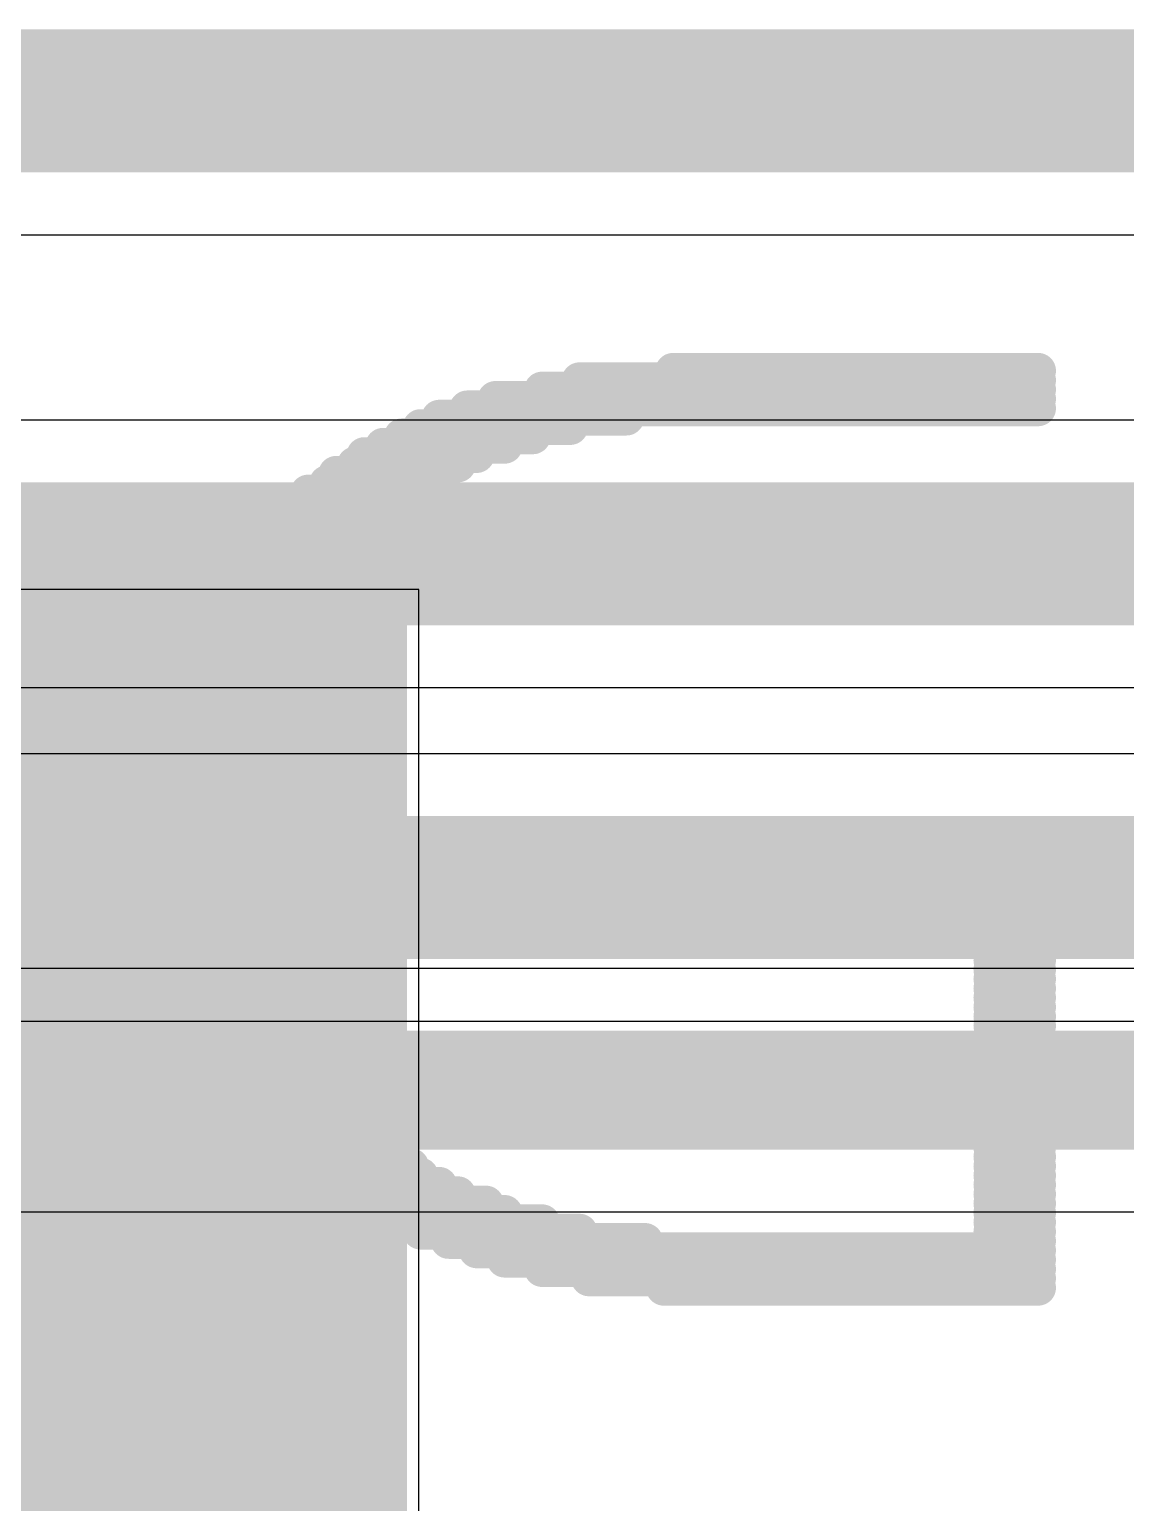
# Model space of a CAD drawing. Header units: inches. Extents: x -0.2 to 15.8, y 0 to 3.5.
# Drawn here: x 0.9695 to 1.0615, y 0.1554 to 0.279 of the extents above; entities that cross this region are included whole.
import ezdxf

# ---------------------------------------------------------------- set-up
doc = ezdxf.new("R2010")
doc.units = ezdxf.units.IN
doc.header["$MEASUREMENT"] = 0
for name, color, linetype in [('Bottom Layer', 5, 'Continuous'), ('Bottom Overlay', 54, 'Continuous'), ('Signal_1', 16, 'Continuous'), ('Top Layer', 1, 'Continuous'), ('Top Paste', 8, 'Continuous'), ('Top Solder', 216, 'Continuous')]:
    doc.layers.add(name, color=color, linetype=linetype)

msp = doc.modelspace()

# ---------------------------------------------------------------- hatches: boundary and pattern name
at = {"layer": 'Top Layer'}
msp.add_hatch(color=1, dxfattribs=at).paths.add_polyline_path([(0.99717, 0.06166), (0.96961, 0.06166), (0.96961, 0.22702), (0.99717, 0.22702)])
at = {"layer": 'Top Paste'}
msp.add_hatch(color=8, dxfattribs=at).paths.add_polyline_path([(0.99717, 0.06166), (0.96961, 0.06166), (0.96961, 0.22702), (0.99717, 0.22702)])
at = {"layer": 'Top Solder'}
msp.add_hatch(color=216, dxfattribs=at).paths.add_polyline_path([(1.00117, 0.05766), (0.96561, 0.05766), (0.96561, 0.23102), (1.00117, 0.23102)])

# ---------------------------------------------------------------- linework, layer by layer
at = {"layer": 'Bottom Layer'}
for p, q in [((1.14835, 0.24622), (0.695, 0.24622)), ((0.69965, 0.22378), (1.153, 0.22378)), ((1.25635, 0.21822), (0.888, 0.21822)), ((0.89265, 0.19578), (1.261, 0.19578))]:
    msp.add_line(p, q, dxfattribs=at)
for points in [[(0.695, 0.235, 0.012, 0.012, 0), (1.153, 0.235, 0.012, 0.012, 0)], [(0.888, 0.207, 0.012, 0.012, 0), (1.261, 0.207, 0.012, 0.012, 0)]]:
    msp.add_lwpolyline(points, format="xyseb", dxfattribs=at)
at = {"layer": 'Bottom Overlay'}
for points in [[(1.01565, 0.24957, 0.003, 0.003, 0), (1.05412, 0.24957, 0.003, 0.003, 0)], [(1.0235, 0.25036, 0.003, 0.003, 0), (1.05412, 0.25036, 0.003, 0.003, 0)], [(1.01251, 0.24879, 0.003, 0.003, 0), (1.05412, 0.24879, 0.003, 0.003, 0)], [(1.00623, 0.24721, 0.003, 0.003, 0), (1.05412, 0.24721, 0.003, 0.003, 0)], [(1.00859, 0.248, 0.003, 0.003, 0), (1.05412, 0.248, 0.003, 0.003, 0)], [(1.00388, 0.24643, 0.003, 0.003, 0), (1.01958, 0.24643, 0.003, 0.003, 0)], [(1.00074, 0.24486, 0.003, 0.003, 0), (1.01173, 0.24486, 0.003, 0.003, 0)], [(1.00231, 0.24564, 0.003, 0.003, 0), (1.01487, 0.24564, 0.003, 0.003, 0)], [(0.9976, 0.24329, 0.003, 0.003, 0), (1.00702, 0.24329, 0.003, 0.003, 0)], [(0.99917, 0.24407, 0.003, 0.003, 0), (1.00937, 0.24407, 0.003, 0.003, 0)], [(0.99681, 0.2425, 0.003, 0.003, 0), (1.00545, 0.2425, 0.003, 0.003, 0)], [(0.99446, 0.24093, 0.003, 0.003, 0), (1.00231, 0.24093, 0.003, 0.003, 0)], [(0.99524, 0.24172, 0.003, 0.003, 0), (1.00309, 0.24172, 0.003, 0.003, 0)], [(0.99289, 0.24015, 0.003, 0.003, 0), (1.00074, 0.24015, 0.003, 0.003, 0)], [(0.99132, 0.23858, 0.003, 0.003, 0), (0.99838, 0.23858, 0.003, 0.003, 0)], [(0.9921, 0.23936, 0.003, 0.003, 0), (0.99917, 0.23936, 0.003, 0.003, 0)], [(0.99053, 0.23779, 0.003, 0.003, 0), (0.9976, 0.23779, 0.003, 0.003, 0)], [(0.98896, 0.23622, 0.003, 0.003, 0), (0.99524, 0.23622, 0.003, 0.003, 0)], [(0.98975, 0.23701, 0.003, 0.003, 0), (0.99603, 0.23701, 0.003, 0.003, 0)], [(0.98739, 0.23465, 0.003, 0.003, 0), (0.99367, 0.23465, 0.003, 0.003, 0)], [(0.98818, 0.23544, 0.003, 0.003, 0), (0.99446, 0.23544, 0.003, 0.003, 0)], [(0.98661, 0.23387, 0.003, 0.003, 0), (0.99289, 0.23387, 0.003, 0.003, 0)], [(0.98582, 0.23308, 0.003, 0.003, 0), (0.9921, 0.23308, 0.003, 0.003, 0)], [(0.98582, 0.2323, 0.003, 0.003, 0), (0.99132, 0.2323, 0.003, 0.003, 0)], [(0.98504, 0.23151, 0.003, 0.003, 0), (0.99132, 0.23151, 0.003, 0.003, 0)], [(0.98425, 0.23073, 0.003, 0.003, 0), (0.99053, 0.23073, 0.003, 0.003, 0)], [(0.98425, 0.22994, 0.003, 0.003, 0), (0.98975, 0.22994, 0.003, 0.003, 0)], [(0.98347, 0.22916, 0.003, 0.003, 0), (0.98975, 0.22916, 0.003, 0.003, 0)], [(0.98268, 0.22759, 0.003, 0.003, 0), (0.98818, 0.22759, 0.003, 0.003, 0)], [(0.98347, 0.22837, 0.003, 0.003, 0), (0.98896, 0.22837, 0.003, 0.003, 0)], [(0.98268, 0.2268, 0.003, 0.003, 0), (0.98818, 0.2268, 0.003, 0.003, 0)], [(0.98268, 0.22602, 0.003, 0.003, 0), (0.98818, 0.22602, 0.003, 0.003, 0)], [(0.9819, 0.22523, 0.003, 0.003, 0), (0.98739, 0.22523, 0.003, 0.003, 0)], [(0.98111, 0.22366, 0.003, 0.003, 0), (0.98661, 0.22366, 0.003, 0.003, 0)], [(0.9819, 0.22445, 0.003, 0.003, 0), (0.98739, 0.22445, 0.003, 0.003, 0)], [(0.98111, 0.22288, 0.003, 0.003, 0), (0.98661, 0.22288, 0.003, 0.003, 0)], [(0.98111, 0.22209, 0.003, 0.003, 0), (0.98661, 0.22209, 0.003, 0.003, 0)], [(0.98111, 0.22131, 0.003, 0.003, 0), (0.98582, 0.22131, 0.003, 0.003, 0)], [(0.98033, 0.22052, 0.003, 0.003, 0), (0.98582, 0.22052, 0.003, 0.003, 0)], [(0.98033, 0.21974, 0.003, 0.003, 0), (0.98582, 0.21974, 0.003, 0.003, 0)], [(0.98033, 0.21895, 0.003, 0.003, 0), (0.98582, 0.21895, 0.003, 0.003, 0)], [(0.98033, 0.21817, 0.003, 0.003, 0), (0.98504, 0.21817, 0.003, 0.003, 0)], [(0.98033, 0.21738, 0.003, 0.003, 0), (0.98504, 0.21738, 0.003, 0.003, 0)], [(0.98033, 0.2166, 0.003, 0.003, 0), (0.98504, 0.2166, 0.003, 0.003, 0)], [(0.97954, 0.21581, 0.003, 0.003, 0), (0.98504, 0.21581, 0.003, 0.003, 0)], [(0.97954, 0.21503, 0.003, 0.003, 0), (0.98504, 0.21503, 0.003, 0.003, 0)], [(0.97954, 0.21424, 0.003, 0.003, 0), (0.98504, 0.21424, 0.003, 0.003, 0)], [(0.97954, 0.21346, 0.003, 0.003, 0), (0.98504, 0.21346, 0.003, 0.003, 0)], [(0.97954, 0.21267, 0.003, 0.003, 0), (0.98504, 0.21267, 0.003, 0.003, 0)], [(0.97954, 0.21189, 0.003, 0.003, 0), (0.98504, 0.21189, 0.003, 0.003, 0)], [(0.97954, 0.2111, 0.003, 0.003, 0), (0.98504, 0.2111, 0.003, 0.003, 0)], [(0.97954, 0.21032, 0.003, 0.003, 0), (0.98504, 0.21032, 0.003, 0.003, 0)], [(0.97954, 0.20953, 0.003, 0.003, 0), (0.98504, 0.20953, 0.003, 0.003, 0)], [(0.97954, 0.20875, 0.003, 0.003, 0), (0.98504, 0.20875, 0.003, 0.003, 0)], [(0.97954, 0.20796, 0.003, 0.003, 0), (0.98504, 0.20796, 0.003, 0.003, 0)], [(0.98033, 0.20718, 0.003, 0.003, 0), (0.98504, 0.20718, 0.003, 0.003, 0)], [(0.98033, 0.20639, 0.003, 0.003, 0), (0.98504, 0.20639, 0.003, 0.003, 0)], [(1.0502, 0.20718, 0.003, 0.003, 0), (1.05412, 0.20718, 0.003, 0.003, 0)], [(1.0502, 0.20639, 0.003, 0.003, 0), (1.05412, 0.20639, 0.003, 0.003, 0)], [(0.98033, 0.20561, 0.003, 0.003, 0), (0.98504, 0.20561, 0.003, 0.003, 0)], [(1.0502, 0.20561, 0.003, 0.003, 0), (1.05412, 0.20561, 0.003, 0.003, 0)], [(0.98033, 0.20482, 0.003, 0.003, 0), (0.98582, 0.20482, 0.003, 0.003, 0)], [(0.98033, 0.20404, 0.003, 0.003, 0), (0.98582, 0.20404, 0.003, 0.003, 0)], [(1.0502, 0.20482, 0.003, 0.003, 0), (1.05412, 0.20482, 0.003, 0.003, 0)], [(1.0502, 0.20404, 0.003, 0.003, 0), (1.05412, 0.20404, 0.003, 0.003, 0)], [(0.98033, 0.20325, 0.003, 0.003, 0), (0.98582, 0.20325, 0.003, 0.003, 0)], [(0.98111, 0.20247, 0.003, 0.003, 0), (0.98661, 0.20247, 0.003, 0.003, 0)], [(1.0502, 0.20325, 0.003, 0.003, 0), (1.05412, 0.20325, 0.003, 0.003, 0)], [(1.0502, 0.20247, 0.003, 0.003, 0), (1.05412, 0.20247, 0.003, 0.003, 0)], [(0.98111, 0.20168, 0.003, 0.003, 0), (0.98661, 0.20168, 0.003, 0.003, 0)], [(1.0502, 0.20168, 0.003, 0.003, 0), (1.05412, 0.20168, 0.003, 0.003, 0)], [(0.98111, 0.2009, 0.003, 0.003, 0), (0.98661, 0.2009, 0.003, 0.003, 0)], [(0.98111, 0.20011, 0.003, 0.003, 0), (0.98661, 0.20011, 0.003, 0.003, 0)], [(1.0502, 0.2009, 0.003, 0.003, 0), (1.05412, 0.2009, 0.003, 0.003, 0)], [(1.0502, 0.20011, 0.003, 0.003, 0), (1.05412, 0.20011, 0.003, 0.003, 0)], [(0.9819, 0.19933, 0.003, 0.003, 0), (0.98739, 0.19933, 0.003, 0.003, 0)], [(1.0502, 0.19933, 0.003, 0.003, 0), (1.05412, 0.19933, 0.003, 0.003, 0)], [(0.9819, 0.19854, 0.003, 0.003, 0), (0.98739, 0.19854, 0.003, 0.003, 0)], [(0.98268, 0.19776, 0.003, 0.003, 0), (0.98818, 0.19776, 0.003, 0.003, 0)], [(1.0502, 0.19854, 0.003, 0.003, 0), (1.05412, 0.19854, 0.003, 0.003, 0)], [(1.0502, 0.19776, 0.003, 0.003, 0), (1.05412, 0.19776, 0.003, 0.003, 0)], [(0.98268, 0.19697, 0.003, 0.003, 0), (0.98818, 0.19697, 0.003, 0.003, 0)], [(1.0502, 0.19697, 0.003, 0.003, 0), (1.05412, 0.19697, 0.003, 0.003, 0)], [(0.98268, 0.19619, 0.003, 0.003, 0), (0.98896, 0.19619, 0.003, 0.003, 0)], [(0.98347, 0.1954, 0.003, 0.003, 0), (0.98896, 0.1954, 0.003, 0.003, 0)], [(1.0502, 0.19619, 0.003, 0.003, 0), (1.05412, 0.19619, 0.003, 0.003, 0)], [(1.0502, 0.1954, 0.003, 0.003, 0), (1.05412, 0.1954, 0.003, 0.003, 0)], [(0.98347, 0.19462, 0.003, 0.003, 0), (0.98975, 0.19462, 0.003, 0.003, 0)], [(0.98425, 0.19383, 0.003, 0.003, 0), (0.98975, 0.19383, 0.003, 0.003, 0)], [(1.0502, 0.19462, 0.003, 0.003, 0), (1.05412, 0.19462, 0.003, 0.003, 0)], [(1.0502, 0.19383, 0.003, 0.003, 0), (1.05412, 0.19383, 0.003, 0.003, 0)], [(0.98504, 0.19305, 0.003, 0.003, 0), (0.99053, 0.19305, 0.003, 0.003, 0)], [(1.0502, 0.19305, 0.003, 0.003, 0), (1.05412, 0.19305, 0.003, 0.003, 0)], [(0.98504, 0.19226, 0.003, 0.003, 0), (0.99132, 0.19226, 0.003, 0.003, 0)], [(0.98582, 0.19148, 0.003, 0.003, 0), (0.9921, 0.19148, 0.003, 0.003, 0)], [(1.0502, 0.19226, 0.003, 0.003, 0), (1.05412, 0.19226, 0.003, 0.003, 0)], [(1.0502, 0.19148, 0.003, 0.003, 0), (1.05412, 0.19148, 0.003, 0.003, 0)], [(0.98661, 0.19069, 0.003, 0.003, 0), (0.99289, 0.19069, 0.003, 0.003, 0)], [(1.0502, 0.19069, 0.003, 0.003, 0), (1.05412, 0.19069, 0.003, 0.003, 0)], [(0.98661, 0.18991, 0.003, 0.003, 0), (0.99289, 0.18991, 0.003, 0.003, 0)], [(0.98739, 0.18912, 0.003, 0.003, 0), (0.99367, 0.18912, 0.003, 0.003, 0)], [(1.0502, 0.18991, 0.003, 0.003, 0), (1.05412, 0.18991, 0.003, 0.003, 0)], [(1.0502, 0.18912, 0.003, 0.003, 0), (1.05412, 0.18912, 0.003, 0.003, 0)], [(0.98818, 0.18834, 0.003, 0.003, 0), (0.99446, 0.18834, 0.003, 0.003, 0)], [(1.0502, 0.18834, 0.003, 0.003, 0), (1.05412, 0.18834, 0.003, 0.003, 0)], [(0.98896, 0.18755, 0.003, 0.003, 0), (0.99603, 0.18755, 0.003, 0.003, 0)], [(0.98975, 0.18677, 0.003, 0.003, 0), (0.99681, 0.18677, 0.003, 0.003, 0)], [(1.0502, 0.18755, 0.003, 0.003, 0), (1.05412, 0.18755, 0.003, 0.003, 0)], [(1.0502, 0.18677, 0.003, 0.003, 0), (1.05412, 0.18677, 0.003, 0.003, 0)], [(0.99053, 0.18598, 0.003, 0.003, 0), (0.9976, 0.18598, 0.003, 0.003, 0)], [(0.99132, 0.1852, 0.003, 0.003, 0), (0.99838, 0.1852, 0.003, 0.003, 0)], [(1.0502, 0.18598, 0.003, 0.003, 0), (1.05412, 0.18598, 0.003, 0.003, 0)], [(1.0502, 0.1852, 0.003, 0.003, 0), (1.05412, 0.1852, 0.003, 0.003, 0)], [(0.9921, 0.18441, 0.003, 0.003, 0), (0.99995, 0.18441, 0.003, 0.003, 0)], [(1.0502, 0.18441, 0.003, 0.003, 0), (1.05412, 0.18441, 0.003, 0.003, 0)], [(0.99289, 0.18363, 0.003, 0.003, 0), (1.00152, 0.18363, 0.003, 0.003, 0)], [(0.99446, 0.18284, 0.003, 0.003, 0), (1.00231, 0.18284, 0.003, 0.003, 0)], [(1.0502, 0.18363, 0.003, 0.003, 0), (1.05412, 0.18363, 0.003, 0.003, 0)], [(1.0502, 0.18284, 0.003, 0.003, 0), (1.05412, 0.18284, 0.003, 0.003, 0)], [(0.99524, 0.18206, 0.003, 0.003, 0), (1.00388, 0.18206, 0.003, 0.003, 0)], [(1.0502, 0.18206, 0.003, 0.003, 0), (1.05412, 0.18206, 0.003, 0.003, 0)], [(0.99681, 0.18127, 0.003, 0.003, 0), (1.00545, 0.18127, 0.003, 0.003, 0)], [(0.9976, 0.18049, 0.003, 0.003, 0), (1.0078, 0.18049, 0.003, 0.003, 0)], [(1.0502, 0.18127, 0.003, 0.003, 0), (1.05412, 0.18127, 0.003, 0.003, 0)], [(1.0502, 0.18049, 0.003, 0.003, 0), (1.05412, 0.18049, 0.003, 0.003, 0)], [(0.99917, 0.1797, 0.003, 0.003, 0), (1.00937, 0.1797, 0.003, 0.003, 0)], [(1.0502, 0.1797, 0.003, 0.003, 0), (1.05412, 0.1797, 0.003, 0.003, 0)], [(1.00074, 0.17892, 0.003, 0.003, 0), (1.01251, 0.17892, 0.003, 0.003, 0)], [(1.00231, 0.17813, 0.003, 0.003, 0), (1.01565, 0.17813, 0.003, 0.003, 0)], [(1.0502, 0.17892, 0.003, 0.003, 0), (1.05412, 0.17892, 0.003, 0.003, 0)], [(1.0502, 0.17813, 0.003, 0.003, 0), (1.05412, 0.17813, 0.003, 0.003, 0)], [(1.00466, 0.17735, 0.003, 0.003, 0), (1.02115, 0.17735, 0.003, 0.003, 0)], [(1.00702, 0.17656, 0.003, 0.003, 0), (1.05412, 0.17656, 0.003, 0.003, 0)], [(1.0502, 0.17735, 0.003, 0.003, 0), (1.05412, 0.17735, 0.003, 0.003, 0)], [(1.00937, 0.17578, 0.003, 0.003, 0), (1.05412, 0.17578, 0.003, 0.003, 0)], [(1.01251, 0.17499, 0.003, 0.003, 0), (1.05412, 0.17499, 0.003, 0.003, 0)], [(1.01644, 0.17421, 0.003, 0.003, 0), (1.05412, 0.17421, 0.003, 0.003, 0)], [(1.02272, 0.17342, 0.003, 0.003, 0), (1.05412, 0.17342, 0.003, 0.003, 0)]]:
    msp.add_lwpolyline(points, format="xyseb", dxfattribs=at)
for points in [[(1.0149, 0.24957, 0.0015, 0.0015, 1), (1.0164, 0.24957, 0.0015, 0.0015, 1)], [(1.02275, 0.25036, 0.0015, 0.0015, 1), (1.02425, 0.25036, 0.0015, 0.0015, 1)], [(1.05337, 0.25036, 0.0015, 0.0015, 1), (1.05487, 0.25036, 0.0015, 0.0015, 1)], [(1.05337, 0.24957, 0.0015, 0.0015, 1), (1.05487, 0.24957, 0.0015, 0.0015, 1)], [(1.01176, 0.24879, 0.0015, 0.0015, 1), (1.01326, 0.24879, 0.0015, 0.0015, 1)], [(1.05337, 0.24879, 0.0015, 0.0015, 1), (1.05487, 0.24879, 0.0015, 0.0015, 1)], [(1.00548, 0.24721, 0.0015, 0.0015, 1), (1.00698, 0.24721, 0.0015, 0.0015, 1)], [(1.00784, 0.248, 0.0015, 0.0015, 1), (1.00934, 0.248, 0.0015, 0.0015, 1)], [(1.05337, 0.248, 0.0015, 0.0015, 1), (1.05487, 0.248, 0.0015, 0.0015, 1)], [(1.05337, 0.24721, 0.0015, 0.0015, 1), (1.05487, 0.24721, 0.0015, 0.0015, 1)], [(1.00313, 0.24643, 0.0015, 0.0015, 1), (1.00463, 0.24643, 0.0015, 0.0015, 1)], [(1.01883, 0.24643, 0.0015, 0.0015, 1), (1.02033, 0.24643, 0.0015, 0.0015, 1)], [(0.99999, 0.24486, 0.0015, 0.0015, 1), (1.00149, 0.24486, 0.0015, 0.0015, 1)], [(1.00156, 0.24564, 0.0015, 0.0015, 1), (1.00306, 0.24564, 0.0015, 0.0015, 1)], [(1.01098, 0.24486, 0.0015, 0.0015, 1), (1.01248, 0.24486, 0.0015, 0.0015, 1)], [(1.01412, 0.24564, 0.0015, 0.0015, 1), (1.01562, 0.24564, 0.0015, 0.0015, 1)], [(0.99685, 0.24329, 0.0015, 0.0015, 1), (0.99835, 0.24329, 0.0015, 0.0015, 1)], [(0.99842, 0.24407, 0.0015, 0.0015, 1), (0.99992, 0.24407, 0.0015, 0.0015, 1)], [(1.00627, 0.24329, 0.0015, 0.0015, 1), (1.00777, 0.24329, 0.0015, 0.0015, 1)], [(1.00862, 0.24407, 0.0015, 0.0015, 1), (1.01012, 0.24407, 0.0015, 0.0015, 1)], [(0.99606, 0.2425, 0.0015, 0.0015, 1), (0.99756, 0.2425, 0.0015, 0.0015, 1)], [(1.0047, 0.2425, 0.0015, 0.0015, 1), (1.0062, 0.2425, 0.0015, 0.0015, 1)], [(0.99371, 0.24093, 0.0015, 0.0015, 1), (0.99521, 0.24093, 0.0015, 0.0015, 1)], [(0.99449, 0.24172, 0.0015, 0.0015, 1), (0.99599, 0.24172, 0.0015, 0.0015, 1)], [(1.00156, 0.24093, 0.0015, 0.0015, 1), (1.00306, 0.24093, 0.0015, 0.0015, 1)], [(1.00234, 0.24172, 0.0015, 0.0015, 1), (1.00384, 0.24172, 0.0015, 0.0015, 1)], [(0.99214, 0.24015, 0.0015, 0.0015, 1), (0.99364, 0.24015, 0.0015, 0.0015, 1)], [(0.99999, 0.24015, 0.0015, 0.0015, 1), (1.00149, 0.24015, 0.0015, 0.0015, 1)], [(0.99057, 0.23858, 0.0015, 0.0015, 1), (0.99207, 0.23858, 0.0015, 0.0015, 1)], [(0.99135, 0.23936, 0.0015, 0.0015, 1), (0.99285, 0.23936, 0.0015, 0.0015, 1)], [(0.99763, 0.23858, 0.0015, 0.0015, 1), (0.99913, 0.23858, 0.0015, 0.0015, 1)], [(0.99842, 0.23936, 0.0015, 0.0015, 1), (0.99992, 0.23936, 0.0015, 0.0015, 1)], [(0.98978, 0.23779, 0.0015, 0.0015, 1), (0.99128, 0.23779, 0.0015, 0.0015, 1)], [(0.99685, 0.23779, 0.0015, 0.0015, 1), (0.99835, 0.23779, 0.0015, 0.0015, 1)], [(0.98821, 0.23622, 0.0015, 0.0015, 1), (0.98971, 0.23622, 0.0015, 0.0015, 1)], [(0.989, 0.23701, 0.0015, 0.0015, 1), (0.9905, 0.23701, 0.0015, 0.0015, 1)], [(0.99449, 0.23622, 0.0015, 0.0015, 1), (0.99599, 0.23622, 0.0015, 0.0015, 1)], [(0.99528, 0.23701, 0.0015, 0.0015, 1), (0.99678, 0.23701, 0.0015, 0.0015, 1)], [(0.98664, 0.23465, 0.0015, 0.0015, 1), (0.98814, 0.23465, 0.0015, 0.0015, 1)], [(0.98743, 0.23544, 0.0015, 0.0015, 1), (0.98893, 0.23544, 0.0015, 0.0015, 1)], [(0.99292, 0.23465, 0.0015, 0.0015, 1), (0.99442, 0.23465, 0.0015, 0.0015, 1)], [(0.99371, 0.23544, 0.0015, 0.0015, 1), (0.99521, 0.23544, 0.0015, 0.0015, 1)], [(0.98586, 0.23387, 0.0015, 0.0015, 1), (0.98736, 0.23387, 0.0015, 0.0015, 1)], [(0.99214, 0.23387, 0.0015, 0.0015, 1), (0.99364, 0.23387, 0.0015, 0.0015, 1)], [(0.98507, 0.23308, 0.0015, 0.0015, 1), (0.98657, 0.23308, 0.0015, 0.0015, 1)], [(0.98507, 0.2323, 0.0015, 0.0015, 1), (0.98657, 0.2323, 0.0015, 0.0015, 1)], [(0.99057, 0.2323, 0.0015, 0.0015, 1), (0.99207, 0.2323, 0.0015, 0.0015, 1)], [(0.99135, 0.23308, 0.0015, 0.0015, 1), (0.99285, 0.23308, 0.0015, 0.0015, 1)], [(0.98429, 0.23151, 0.0015, 0.0015, 1), (0.98579, 0.23151, 0.0015, 0.0015, 1)], [(0.99057, 0.23151, 0.0015, 0.0015, 1), (0.99207, 0.23151, 0.0015, 0.0015, 1)], [(0.9835, 0.23073, 0.0015, 0.0015, 1), (0.985, 0.23073, 0.0015, 0.0015, 1)], [(0.9835, 0.22994, 0.0015, 0.0015, 1), (0.985, 0.22994, 0.0015, 0.0015, 1)], [(0.989, 0.22994, 0.0015, 0.0015, 1), (0.9905, 0.22994, 0.0015, 0.0015, 1)], [(0.98978, 0.23073, 0.0015, 0.0015, 1), (0.99128, 0.23073, 0.0015, 0.0015, 1)], [(0.98272, 0.22916, 0.0015, 0.0015, 1), (0.98422, 0.22916, 0.0015, 0.0015, 1)], [(0.989, 0.22916, 0.0015, 0.0015, 1), (0.9905, 0.22916, 0.0015, 0.0015, 1)], [(0.98193, 0.22759, 0.0015, 0.0015, 1), (0.98343, 0.22759, 0.0015, 0.0015, 1)], [(0.98272, 0.22837, 0.0015, 0.0015, 1), (0.98422, 0.22837, 0.0015, 0.0015, 1)], [(0.98743, 0.22759, 0.0015, 0.0015, 1), (0.98893, 0.22759, 0.0015, 0.0015, 1)], [(0.98821, 0.22837, 0.0015, 0.0015, 1), (0.98971, 0.22837, 0.0015, 0.0015, 1)], [(0.98193, 0.2268, 0.0015, 0.0015, 1), (0.98343, 0.2268, 0.0015, 0.0015, 1)], [(0.98193, 0.22602, 0.0015, 0.0015, 1), (0.98343, 0.22602, 0.0015, 0.0015, 1)], [(0.98743, 0.2268, 0.0015, 0.0015, 1), (0.98893, 0.2268, 0.0015, 0.0015, 1)], [(0.98743, 0.22602, 0.0015, 0.0015, 1), (0.98893, 0.22602, 0.0015, 0.0015, 1)], [(0.98115, 0.22523, 0.0015, 0.0015, 1), (0.98265, 0.22523, 0.0015, 0.0015, 1)], [(0.98664, 0.22523, 0.0015, 0.0015, 1), (0.98814, 0.22523, 0.0015, 0.0015, 1)], [(0.98036, 0.22366, 0.0015, 0.0015, 1), (0.98186, 0.22366, 0.0015, 0.0015, 1)], [(0.98115, 0.22445, 0.0015, 0.0015, 1), (0.98265, 0.22445, 0.0015, 0.0015, 1)], [(0.98586, 0.22366, 0.0015, 0.0015, 1), (0.98736, 0.22366, 0.0015, 0.0015, 1)], [(0.98664, 0.22445, 0.0015, 0.0015, 1), (0.98814, 0.22445, 0.0015, 0.0015, 1)], [(0.98036, 0.22288, 0.0015, 0.0015, 1), (0.98186, 0.22288, 0.0015, 0.0015, 1)], [(0.98586, 0.22288, 0.0015, 0.0015, 1), (0.98736, 0.22288, 0.0015, 0.0015, 1)], [(0.98036, 0.22209, 0.0015, 0.0015, 1), (0.98186, 0.22209, 0.0015, 0.0015, 1)], [(0.98036, 0.22131, 0.0015, 0.0015, 1), (0.98186, 0.22131, 0.0015, 0.0015, 1)], [(0.98507, 0.22131, 0.0015, 0.0015, 1), (0.98657, 0.22131, 0.0015, 0.0015, 1)], [(0.98586, 0.22209, 0.0015, 0.0015, 1), (0.98736, 0.22209, 0.0015, 0.0015, 1)], [(0.97958, 0.22052, 0.0015, 0.0015, 1), (0.98108, 0.22052, 0.0015, 0.0015, 1)], [(0.98507, 0.22052, 0.0015, 0.0015, 1), (0.98657, 0.22052, 0.0015, 0.0015, 1)], [(0.97958, 0.21974, 0.0015, 0.0015, 1), (0.98108, 0.21974, 0.0015, 0.0015, 1)], [(0.97958, 0.21895, 0.0015, 0.0015, 1), (0.98108, 0.21895, 0.0015, 0.0015, 1)], [(0.98507, 0.21974, 0.0015, 0.0015, 1), (0.98657, 0.21974, 0.0015, 0.0015, 1)], [(0.98507, 0.21895, 0.0015, 0.0015, 1), (0.98657, 0.21895, 0.0015, 0.0015, 1)], [(0.97958, 0.21817, 0.0015, 0.0015, 1), (0.98108, 0.21817, 0.0015, 0.0015, 1)], [(0.97958, 0.21738, 0.0015, 0.0015, 1), (0.98108, 0.21738, 0.0015, 0.0015, 1)], [(0.98429, 0.21817, 0.0015, 0.0015, 1), (0.98579, 0.21817, 0.0015, 0.0015, 1)], [(0.98429, 0.21738, 0.0015, 0.0015, 1), (0.98579, 0.21738, 0.0015, 0.0015, 1)], [(0.97958, 0.2166, 0.0015, 0.0015, 1), (0.98108, 0.2166, 0.0015, 0.0015, 1)], [(0.98429, 0.2166, 0.0015, 0.0015, 1), (0.98579, 0.2166, 0.0015, 0.0015, 1)], [(0.97879, 0.21581, 0.0015, 0.0015, 1), (0.98029, 0.21581, 0.0015, 0.0015, 1)], [(0.97879, 0.21503, 0.0015, 0.0015, 1), (0.98029, 0.21503, 0.0015, 0.0015, 1)], [(0.98429, 0.21581, 0.0015, 0.0015, 1), (0.98579, 0.21581, 0.0015, 0.0015, 1)], [(0.98429, 0.21503, 0.0015, 0.0015, 1), (0.98579, 0.21503, 0.0015, 0.0015, 1)], [(0.97879, 0.21424, 0.0015, 0.0015, 1), (0.98029, 0.21424, 0.0015, 0.0015, 1)], [(0.98429, 0.21424, 0.0015, 0.0015, 1), (0.98579, 0.21424, 0.0015, 0.0015, 1)], [(0.97879, 0.21346, 0.0015, 0.0015, 1), (0.98029, 0.21346, 0.0015, 0.0015, 1)], [(0.97879, 0.21267, 0.0015, 0.0015, 1), (0.98029, 0.21267, 0.0015, 0.0015, 1)], [(0.98429, 0.21346, 0.0015, 0.0015, 1), (0.98579, 0.21346, 0.0015, 0.0015, 1)], [(0.98429, 0.21267, 0.0015, 0.0015, 1), (0.98579, 0.21267, 0.0015, 0.0015, 1)], [(0.97879, 0.21189, 0.0015, 0.0015, 1), (0.98029, 0.21189, 0.0015, 0.0015, 1)], [(0.97879, 0.2111, 0.0015, 0.0015, 1), (0.98029, 0.2111, 0.0015, 0.0015, 1)], [(0.98429, 0.21189, 0.0015, 0.0015, 1), (0.98579, 0.21189, 0.0015, 0.0015, 1)], [(0.98429, 0.2111, 0.0015, 0.0015, 1), (0.98579, 0.2111, 0.0015, 0.0015, 1)], [(0.97879, 0.21032, 0.0015, 0.0015, 1), (0.98029, 0.21032, 0.0015, 0.0015, 1)], [(0.98429, 0.21032, 0.0015, 0.0015, 1), (0.98579, 0.21032, 0.0015, 0.0015, 1)], [(0.97879, 0.20953, 0.0015, 0.0015, 1), (0.98029, 0.20953, 0.0015, 0.0015, 1)], [(0.97879, 0.20875, 0.0015, 0.0015, 1), (0.98029, 0.20875, 0.0015, 0.0015, 1)], [(0.98429, 0.20953, 0.0015, 0.0015, 1), (0.98579, 0.20953, 0.0015, 0.0015, 1)], [(0.98429, 0.20875, 0.0015, 0.0015, 1), (0.98579, 0.20875, 0.0015, 0.0015, 1)], [(0.97879, 0.20796, 0.0015, 0.0015, 1), (0.98029, 0.20796, 0.0015, 0.0015, 1)], [(0.98429, 0.20796, 0.0015, 0.0015, 1), (0.98579, 0.20796, 0.0015, 0.0015, 1)], [(0.97958, 0.20718, 0.0015, 0.0015, 1), (0.98108, 0.20718, 0.0015, 0.0015, 1)], [(0.97958, 0.20639, 0.0015, 0.0015, 1), (0.98108, 0.20639, 0.0015, 0.0015, 1)], [(0.98429, 0.20718, 0.0015, 0.0015, 1), (0.98579, 0.20718, 0.0015, 0.0015, 1)], [(0.98429, 0.20639, 0.0015, 0.0015, 1), (0.98579, 0.20639, 0.0015, 0.0015, 1)], [(1.04945, 0.20718, 0.0015, 0.0015, 1), (1.05095, 0.20718, 0.0015, 0.0015, 1)], [(1.04945, 0.20639, 0.0015, 0.0015, 1), (1.05095, 0.20639, 0.0015, 0.0015, 1)], [(1.05337, 0.20718, 0.0015, 0.0015, 1), (1.05487, 0.20718, 0.0015, 0.0015, 1)], [(1.05337, 0.20639, 0.0015, 0.0015, 1), (1.05487, 0.20639, 0.0015, 0.0015, 1)], [(0.97958, 0.20561, 0.0015, 0.0015, 1), (0.98108, 0.20561, 0.0015, 0.0015, 1)], [(0.98429, 0.20561, 0.0015, 0.0015, 1), (0.98579, 0.20561, 0.0015, 0.0015, 1)], [(1.04945, 0.20561, 0.0015, 0.0015, 1), (1.05095, 0.20561, 0.0015, 0.0015, 1)], [(1.05337, 0.20561, 0.0015, 0.0015, 1), (1.05487, 0.20561, 0.0015, 0.0015, 1)], [(0.97958, 0.20482, 0.0015, 0.0015, 1), (0.98108, 0.20482, 0.0015, 0.0015, 1)], [(0.97958, 0.20404, 0.0015, 0.0015, 1), (0.98108, 0.20404, 0.0015, 0.0015, 1)], [(0.98507, 0.20482, 0.0015, 0.0015, 1), (0.98657, 0.20482, 0.0015, 0.0015, 1)], [(0.98507, 0.20404, 0.0015, 0.0015, 1), (0.98657, 0.20404, 0.0015, 0.0015, 1)], [(1.04945, 0.20482, 0.0015, 0.0015, 1), (1.05095, 0.20482, 0.0015, 0.0015, 1)], [(1.04945, 0.20404, 0.0015, 0.0015, 1), (1.05095, 0.20404, 0.0015, 0.0015, 1)], [(1.05337, 0.20482, 0.0015, 0.0015, 1), (1.05487, 0.20482, 0.0015, 0.0015, 1)], [(1.05337, 0.20404, 0.0015, 0.0015, 1), (1.05487, 0.20404, 0.0015, 0.0015, 1)], [(0.97958, 0.20325, 0.0015, 0.0015, 1), (0.98108, 0.20325, 0.0015, 0.0015, 1)], [(0.98036, 0.20247, 0.0015, 0.0015, 1), (0.98186, 0.20247, 0.0015, 0.0015, 1)], [(0.98507, 0.20325, 0.0015, 0.0015, 1), (0.98657, 0.20325, 0.0015, 0.0015, 1)], [(0.98586, 0.20247, 0.0015, 0.0015, 1), (0.98736, 0.20247, 0.0015, 0.0015, 1)], [(1.04945, 0.20325, 0.0015, 0.0015, 1), (1.05095, 0.20325, 0.0015, 0.0015, 1)], [(1.04945, 0.20247, 0.0015, 0.0015, 1), (1.05095, 0.20247, 0.0015, 0.0015, 1)], [(1.05337, 0.20325, 0.0015, 0.0015, 1), (1.05487, 0.20325, 0.0015, 0.0015, 1)], [(1.05337, 0.20247, 0.0015, 0.0015, 1), (1.05487, 0.20247, 0.0015, 0.0015, 1)], [(0.98036, 0.20168, 0.0015, 0.0015, 1), (0.98186, 0.20168, 0.0015, 0.0015, 1)], [(0.98586, 0.20168, 0.0015, 0.0015, 1), (0.98736, 0.20168, 0.0015, 0.0015, 1)], [(1.04945, 0.20168, 0.0015, 0.0015, 1), (1.05095, 0.20168, 0.0015, 0.0015, 1)], [(1.05337, 0.20168, 0.0015, 0.0015, 1), (1.05487, 0.20168, 0.0015, 0.0015, 1)], [(0.98036, 0.2009, 0.0015, 0.0015, 1), (0.98186, 0.2009, 0.0015, 0.0015, 1)], [(0.98036, 0.20011, 0.0015, 0.0015, 1), (0.98186, 0.20011, 0.0015, 0.0015, 1)], [(0.98586, 0.2009, 0.0015, 0.0015, 1), (0.98736, 0.2009, 0.0015, 0.0015, 1)], [(0.98586, 0.20011, 0.0015, 0.0015, 1), (0.98736, 0.20011, 0.0015, 0.0015, 1)], [(1.04945, 0.2009, 0.0015, 0.0015, 1), (1.05095, 0.2009, 0.0015, 0.0015, 1)], [(1.04945, 0.20011, 0.0015, 0.0015, 1), (1.05095, 0.20011, 0.0015, 0.0015, 1)], [(1.05337, 0.2009, 0.0015, 0.0015, 1), (1.05487, 0.2009, 0.0015, 0.0015, 1)], [(1.05337, 0.20011, 0.0015, 0.0015, 1), (1.05487, 0.20011, 0.0015, 0.0015, 1)], [(0.98115, 0.19933, 0.0015, 0.0015, 1), (0.98265, 0.19933, 0.0015, 0.0015, 1)], [(0.98664, 0.19933, 0.0015, 0.0015, 1), (0.98814, 0.19933, 0.0015, 0.0015, 1)], [(1.04945, 0.19933, 0.0015, 0.0015, 1), (1.05095, 0.19933, 0.0015, 0.0015, 1)], [(1.05337, 0.19933, 0.0015, 0.0015, 1), (1.05487, 0.19933, 0.0015, 0.0015, 1)], [(0.98115, 0.19854, 0.0015, 0.0015, 1), (0.98265, 0.19854, 0.0015, 0.0015, 1)], [(0.98193, 0.19776, 0.0015, 0.0015, 1), (0.98343, 0.19776, 0.0015, 0.0015, 1)], [(0.98664, 0.19854, 0.0015, 0.0015, 1), (0.98814, 0.19854, 0.0015, 0.0015, 1)], [(0.98743, 0.19776, 0.0015, 0.0015, 1), (0.98893, 0.19776, 0.0015, 0.0015, 1)], [(1.04945, 0.19854, 0.0015, 0.0015, 1), (1.05095, 0.19854, 0.0015, 0.0015, 1)], [(1.04945, 0.19776, 0.0015, 0.0015, 1), (1.05095, 0.19776, 0.0015, 0.0015, 1)], [(1.05337, 0.19854, 0.0015, 0.0015, 1), (1.05487, 0.19854, 0.0015, 0.0015, 1)], [(1.05337, 0.19776, 0.0015, 0.0015, 1), (1.05487, 0.19776, 0.0015, 0.0015, 1)], [(0.98193, 0.19697, 0.0015, 0.0015, 1), (0.98343, 0.19697, 0.0015, 0.0015, 1)], [(0.98743, 0.19697, 0.0015, 0.0015, 1), (0.98893, 0.19697, 0.0015, 0.0015, 1)], [(1.04945, 0.19697, 0.0015, 0.0015, 1), (1.05095, 0.19697, 0.0015, 0.0015, 1)], [(1.05337, 0.19697, 0.0015, 0.0015, 1), (1.05487, 0.19697, 0.0015, 0.0015, 1)], [(0.98193, 0.19619, 0.0015, 0.0015, 1), (0.98343, 0.19619, 0.0015, 0.0015, 1)], [(0.98272, 0.1954, 0.0015, 0.0015, 1), (0.98422, 0.1954, 0.0015, 0.0015, 1)], [(0.98821, 0.19619, 0.0015, 0.0015, 1), (0.98971, 0.19619, 0.0015, 0.0015, 1)], [(0.98821, 0.1954, 0.0015, 0.0015, 1), (0.98971, 0.1954, 0.0015, 0.0015, 1)], [(1.04945, 0.19619, 0.0015, 0.0015, 1), (1.05095, 0.19619, 0.0015, 0.0015, 1)], [(1.04945, 0.1954, 0.0015, 0.0015, 1), (1.05095, 0.1954, 0.0015, 0.0015, 1)], [(1.05337, 0.19619, 0.0015, 0.0015, 1), (1.05487, 0.19619, 0.0015, 0.0015, 1)], [(1.05337, 0.1954, 0.0015, 0.0015, 1), (1.05487, 0.1954, 0.0015, 0.0015, 1)], [(0.98272, 0.19462, 0.0015, 0.0015, 1), (0.98422, 0.19462, 0.0015, 0.0015, 1)], [(0.9835, 0.19383, 0.0015, 0.0015, 1), (0.985, 0.19383, 0.0015, 0.0015, 1)], [(0.989, 0.19462, 0.0015, 0.0015, 1), (0.9905, 0.19462, 0.0015, 0.0015, 1)], [(0.989, 0.19383, 0.0015, 0.0015, 1), (0.9905, 0.19383, 0.0015, 0.0015, 1)], [(1.04945, 0.19462, 0.0015, 0.0015, 1), (1.05095, 0.19462, 0.0015, 0.0015, 1)], [(1.04945, 0.19383, 0.0015, 0.0015, 1), (1.05095, 0.19383, 0.0015, 0.0015, 1)], [(1.05337, 0.19462, 0.0015, 0.0015, 1), (1.05487, 0.19462, 0.0015, 0.0015, 1)], [(1.05337, 0.19383, 0.0015, 0.0015, 1), (1.05487, 0.19383, 0.0015, 0.0015, 1)], [(0.98429, 0.19305, 0.0015, 0.0015, 1), (0.98579, 0.19305, 0.0015, 0.0015, 1)], [(0.98978, 0.19305, 0.0015, 0.0015, 1), (0.99128, 0.19305, 0.0015, 0.0015, 1)], [(1.04945, 0.19305, 0.0015, 0.0015, 1), (1.05095, 0.19305, 0.0015, 0.0015, 1)], [(1.05337, 0.19305, 0.0015, 0.0015, 1), (1.05487, 0.19305, 0.0015, 0.0015, 1)], [(0.98429, 0.19226, 0.0015, 0.0015, 1), (0.98579, 0.19226, 0.0015, 0.0015, 1)], [(0.98507, 0.19148, 0.0015, 0.0015, 1), (0.98657, 0.19148, 0.0015, 0.0015, 1)], [(0.99057, 0.19226, 0.0015, 0.0015, 1), (0.99207, 0.19226, 0.0015, 0.0015, 1)], [(0.99135, 0.19148, 0.0015, 0.0015, 1), (0.99285, 0.19148, 0.0015, 0.0015, 1)], [(1.04945, 0.19226, 0.0015, 0.0015, 1), (1.05095, 0.19226, 0.0015, 0.0015, 1)], [(1.04945, 0.19148, 0.0015, 0.0015, 1), (1.05095, 0.19148, 0.0015, 0.0015, 1)], [(1.05337, 0.19226, 0.0015, 0.0015, 1), (1.05487, 0.19226, 0.0015, 0.0015, 1)], [(1.05337, 0.19148, 0.0015, 0.0015, 1), (1.05487, 0.19148, 0.0015, 0.0015, 1)], [(0.98586, 0.19069, 0.0015, 0.0015, 1), (0.98736, 0.19069, 0.0015, 0.0015, 1)], [(0.99214, 0.19069, 0.0015, 0.0015, 1), (0.99364, 0.19069, 0.0015, 0.0015, 1)], [(1.04945, 0.19069, 0.0015, 0.0015, 1), (1.05095, 0.19069, 0.0015, 0.0015, 1)], [(1.05337, 0.19069, 0.0015, 0.0015, 1), (1.05487, 0.19069, 0.0015, 0.0015, 1)], [(0.98586, 0.18991, 0.0015, 0.0015, 1), (0.98736, 0.18991, 0.0015, 0.0015, 1)], [(0.98664, 0.18912, 0.0015, 0.0015, 1), (0.98814, 0.18912, 0.0015, 0.0015, 1)], [(0.99214, 0.18991, 0.0015, 0.0015, 1), (0.99364, 0.18991, 0.0015, 0.0015, 1)], [(0.99292, 0.18912, 0.0015, 0.0015, 1), (0.99442, 0.18912, 0.0015, 0.0015, 1)], [(1.04945, 0.18991, 0.0015, 0.0015, 1), (1.05095, 0.18991, 0.0015, 0.0015, 1)], [(1.04945, 0.18912, 0.0015, 0.0015, 1), (1.05095, 0.18912, 0.0015, 0.0015, 1)], [(1.05337, 0.18991, 0.0015, 0.0015, 1), (1.05487, 0.18991, 0.0015, 0.0015, 1)], [(1.05337, 0.18912, 0.0015, 0.0015, 1), (1.05487, 0.18912, 0.0015, 0.0015, 1)], [(0.98743, 0.18834, 0.0015, 0.0015, 1), (0.98893, 0.18834, 0.0015, 0.0015, 1)], [(0.99371, 0.18834, 0.0015, 0.0015, 1), (0.99521, 0.18834, 0.0015, 0.0015, 1)], [(1.04945, 0.18834, 0.0015, 0.0015, 1), (1.05095, 0.18834, 0.0015, 0.0015, 1)], [(1.05337, 0.18834, 0.0015, 0.0015, 1), (1.05487, 0.18834, 0.0015, 0.0015, 1)], [(0.98821, 0.18755, 0.0015, 0.0015, 1), (0.98971, 0.18755, 0.0015, 0.0015, 1)], [(0.989, 0.18677, 0.0015, 0.0015, 1), (0.9905, 0.18677, 0.0015, 0.0015, 1)], [(0.99528, 0.18755, 0.0015, 0.0015, 1), (0.99678, 0.18755, 0.0015, 0.0015, 1)], [(0.99606, 0.18677, 0.0015, 0.0015, 1), (0.99756, 0.18677, 0.0015, 0.0015, 1)], [(1.04945, 0.18755, 0.0015, 0.0015, 1), (1.05095, 0.18755, 0.0015, 0.0015, 1)], [(1.04945, 0.18677, 0.0015, 0.0015, 1), (1.05095, 0.18677, 0.0015, 0.0015, 1)], [(1.05337, 0.18755, 0.0015, 0.0015, 1), (1.05487, 0.18755, 0.0015, 0.0015, 1)], [(1.05337, 0.18677, 0.0015, 0.0015, 1), (1.05487, 0.18677, 0.0015, 0.0015, 1)], [(0.98978, 0.18598, 0.0015, 0.0015, 1), (0.99128, 0.18598, 0.0015, 0.0015, 1)], [(0.99057, 0.1852, 0.0015, 0.0015, 1), (0.99207, 0.1852, 0.0015, 0.0015, 1)], [(0.99685, 0.18598, 0.0015, 0.0015, 1), (0.99835, 0.18598, 0.0015, 0.0015, 1)], [(0.99763, 0.1852, 0.0015, 0.0015, 1), (0.99913, 0.1852, 0.0015, 0.0015, 1)], [(1.04945, 0.18598, 0.0015, 0.0015, 1), (1.05095, 0.18598, 0.0015, 0.0015, 1)], [(1.04945, 0.1852, 0.0015, 0.0015, 1), (1.05095, 0.1852, 0.0015, 0.0015, 1)], [(1.05337, 0.18598, 0.0015, 0.0015, 1), (1.05487, 0.18598, 0.0015, 0.0015, 1)], [(1.05337, 0.1852, 0.0015, 0.0015, 1), (1.05487, 0.1852, 0.0015, 0.0015, 1)], [(0.99135, 0.18441, 0.0015, 0.0015, 1), (0.99285, 0.18441, 0.0015, 0.0015, 1)], [(0.9992, 0.18441, 0.0015, 0.0015, 1), (1.0007, 0.18441, 0.0015, 0.0015, 1)], [(1.04945, 0.18441, 0.0015, 0.0015, 1), (1.05095, 0.18441, 0.0015, 0.0015, 1)], [(1.05337, 0.18441, 0.0015, 0.0015, 1), (1.05487, 0.18441, 0.0015, 0.0015, 1)], [(0.99214, 0.18363, 0.0015, 0.0015, 1), (0.99364, 0.18363, 0.0015, 0.0015, 1)], [(0.99371, 0.18284, 0.0015, 0.0015, 1), (0.99521, 0.18284, 0.0015, 0.0015, 1)], [(1.00077, 0.18363, 0.0015, 0.0015, 1), (1.00227, 0.18363, 0.0015, 0.0015, 1)], [(1.00156, 0.18284, 0.0015, 0.0015, 1), (1.00306, 0.18284, 0.0015, 0.0015, 1)], [(1.04945, 0.18363, 0.0015, 0.0015, 1), (1.05095, 0.18363, 0.0015, 0.0015, 1)], [(1.04945, 0.18284, 0.0015, 0.0015, 1), (1.05095, 0.18284, 0.0015, 0.0015, 1)], [(1.05337, 0.18363, 0.0015, 0.0015, 1), (1.05487, 0.18363, 0.0015, 0.0015, 1)], [(1.05337, 0.18284, 0.0015, 0.0015, 1), (1.05487, 0.18284, 0.0015, 0.0015, 1)], [(0.99449, 0.18206, 0.0015, 0.0015, 1), (0.99599, 0.18206, 0.0015, 0.0015, 1)], [(1.00313, 0.18206, 0.0015, 0.0015, 1), (1.00463, 0.18206, 0.0015, 0.0015, 1)], [(1.04945, 0.18206, 0.0015, 0.0015, 1), (1.05095, 0.18206, 0.0015, 0.0015, 1)], [(1.05337, 0.18206, 0.0015, 0.0015, 1), (1.05487, 0.18206, 0.0015, 0.0015, 1)], [(0.99606, 0.18127, 0.0015, 0.0015, 1), (0.99756, 0.18127, 0.0015, 0.0015, 1)], [(0.99685, 0.18049, 0.0015, 0.0015, 1), (0.99835, 0.18049, 0.0015, 0.0015, 1)], [(1.0047, 0.18127, 0.0015, 0.0015, 1), (1.0062, 0.18127, 0.0015, 0.0015, 1)], [(1.00705, 0.18049, 0.0015, 0.0015, 1), (1.00855, 0.18049, 0.0015, 0.0015, 1)], [(1.04945, 0.18127, 0.0015, 0.0015, 1), (1.05095, 0.18127, 0.0015, 0.0015, 1)], [(1.04945, 0.18049, 0.0015, 0.0015, 1), (1.05095, 0.18049, 0.0015, 0.0015, 1)], [(1.05337, 0.18127, 0.0015, 0.0015, 1), (1.05487, 0.18127, 0.0015, 0.0015, 1)], [(1.05337, 0.18049, 0.0015, 0.0015, 1), (1.05487, 0.18049, 0.0015, 0.0015, 1)], [(0.99842, 0.1797, 0.0015, 0.0015, 1), (0.99992, 0.1797, 0.0015, 0.0015, 1)], [(1.00862, 0.1797, 0.0015, 0.0015, 1), (1.01012, 0.1797, 0.0015, 0.0015, 1)], [(1.04945, 0.1797, 0.0015, 0.0015, 1), (1.05095, 0.1797, 0.0015, 0.0015, 1)], [(1.05337, 0.1797, 0.0015, 0.0015, 1), (1.05487, 0.1797, 0.0015, 0.0015, 1)], [(0.99999, 0.17892, 0.0015, 0.0015, 1), (1.00149, 0.17892, 0.0015, 0.0015, 1)], [(1.00156, 0.17813, 0.0015, 0.0015, 1), (1.00306, 0.17813, 0.0015, 0.0015, 1)], [(1.01176, 0.17892, 0.0015, 0.0015, 1), (1.01326, 0.17892, 0.0015, 0.0015, 1)], [(1.0149, 0.17813, 0.0015, 0.0015, 1), (1.0164, 0.17813, 0.0015, 0.0015, 1)], [(1.04945, 0.17892, 0.0015, 0.0015, 1), (1.05095, 0.17892, 0.0015, 0.0015, 1)], [(1.04945, 0.17813, 0.0015, 0.0015, 1), (1.05095, 0.17813, 0.0015, 0.0015, 1)], [(1.05337, 0.17892, 0.0015, 0.0015, 1), (1.05487, 0.17892, 0.0015, 0.0015, 1)], [(1.05337, 0.17813, 0.0015, 0.0015, 1), (1.05487, 0.17813, 0.0015, 0.0015, 1)], [(1.00391, 0.17735, 0.0015, 0.0015, 1), (1.00541, 0.17735, 0.0015, 0.0015, 1)], [(1.00627, 0.17656, 0.0015, 0.0015, 1), (1.00777, 0.17656, 0.0015, 0.0015, 1)], [(1.0204, 0.17735, 0.0015, 0.0015, 1), (1.0219, 0.17735, 0.0015, 0.0015, 1)], [(1.04945, 0.17735, 0.0015, 0.0015, 1), (1.05095, 0.17735, 0.0015, 0.0015, 1)], [(1.05337, 0.17735, 0.0015, 0.0015, 1), (1.05487, 0.17735, 0.0015, 0.0015, 1)], [(1.05337, 0.17656, 0.0015, 0.0015, 1), (1.05487, 0.17656, 0.0015, 0.0015, 1)], [(1.00862, 0.17578, 0.0015, 0.0015, 1), (1.01012, 0.17578, 0.0015, 0.0015, 1)], [(1.05337, 0.17578, 0.0015, 0.0015, 1), (1.05487, 0.17578, 0.0015, 0.0015, 1)], [(1.01176, 0.17499, 0.0015, 0.0015, 1), (1.01326, 0.17499, 0.0015, 0.0015, 1)], [(1.01569, 0.17421, 0.0015, 0.0015, 1), (1.01719, 0.17421, 0.0015, 0.0015, 1)], [(1.05337, 0.17499, 0.0015, 0.0015, 1), (1.05487, 0.17499, 0.0015, 0.0015, 1)], [(1.05337, 0.17421, 0.0015, 0.0015, 1), (1.05487, 0.17421, 0.0015, 0.0015, 1)], [(1.02197, 0.17342, 0.0015, 0.0015, 1), (1.02347, 0.17342, 0.0015, 0.0015, 1)], [(1.05337, 0.17342, 0.0015, 0.0015, 1), (1.05487, 0.17342, 0.0015, 0.0015, 1)]]:
    msp.add_lwpolyline(points, format="xyseb", close=True, dxfattribs=at)
at = {"layer": 'Signal_1'}
for p, q in [((1.19278, 0.2002), (0.763, 0.2002)), ((0.76722, 0.1798), (1.197, 0.1798))]:
    msp.add_line(p, q, dxfattribs=at)
msp.add_lwpolyline([(0.763, 0.19, 0.01, 0.01, 0), (1.197, 0.19, 0.01, 0.01, 0)], format="xyseb", dxfattribs=at)
at = {"layer": 'Top Layer'}
for p, q in [((0.27365, 0.26178), (1.73418, 0.26178)), ((1.00217, 0.23202), (0.96461, 0.23202)), ((1.00217, 0.05666), (1.00217, 0.23202))]:
    msp.add_line(p, q, dxfattribs=at)
msp.add_lwpolyline([(0.269, 0.273, 0.012, 0.012, 0), (1.74674, 0.273, 0.012, 0.012, 0)], format="xyseb", dxfattribs=at)

doc.saveas('drawing.dxf')
